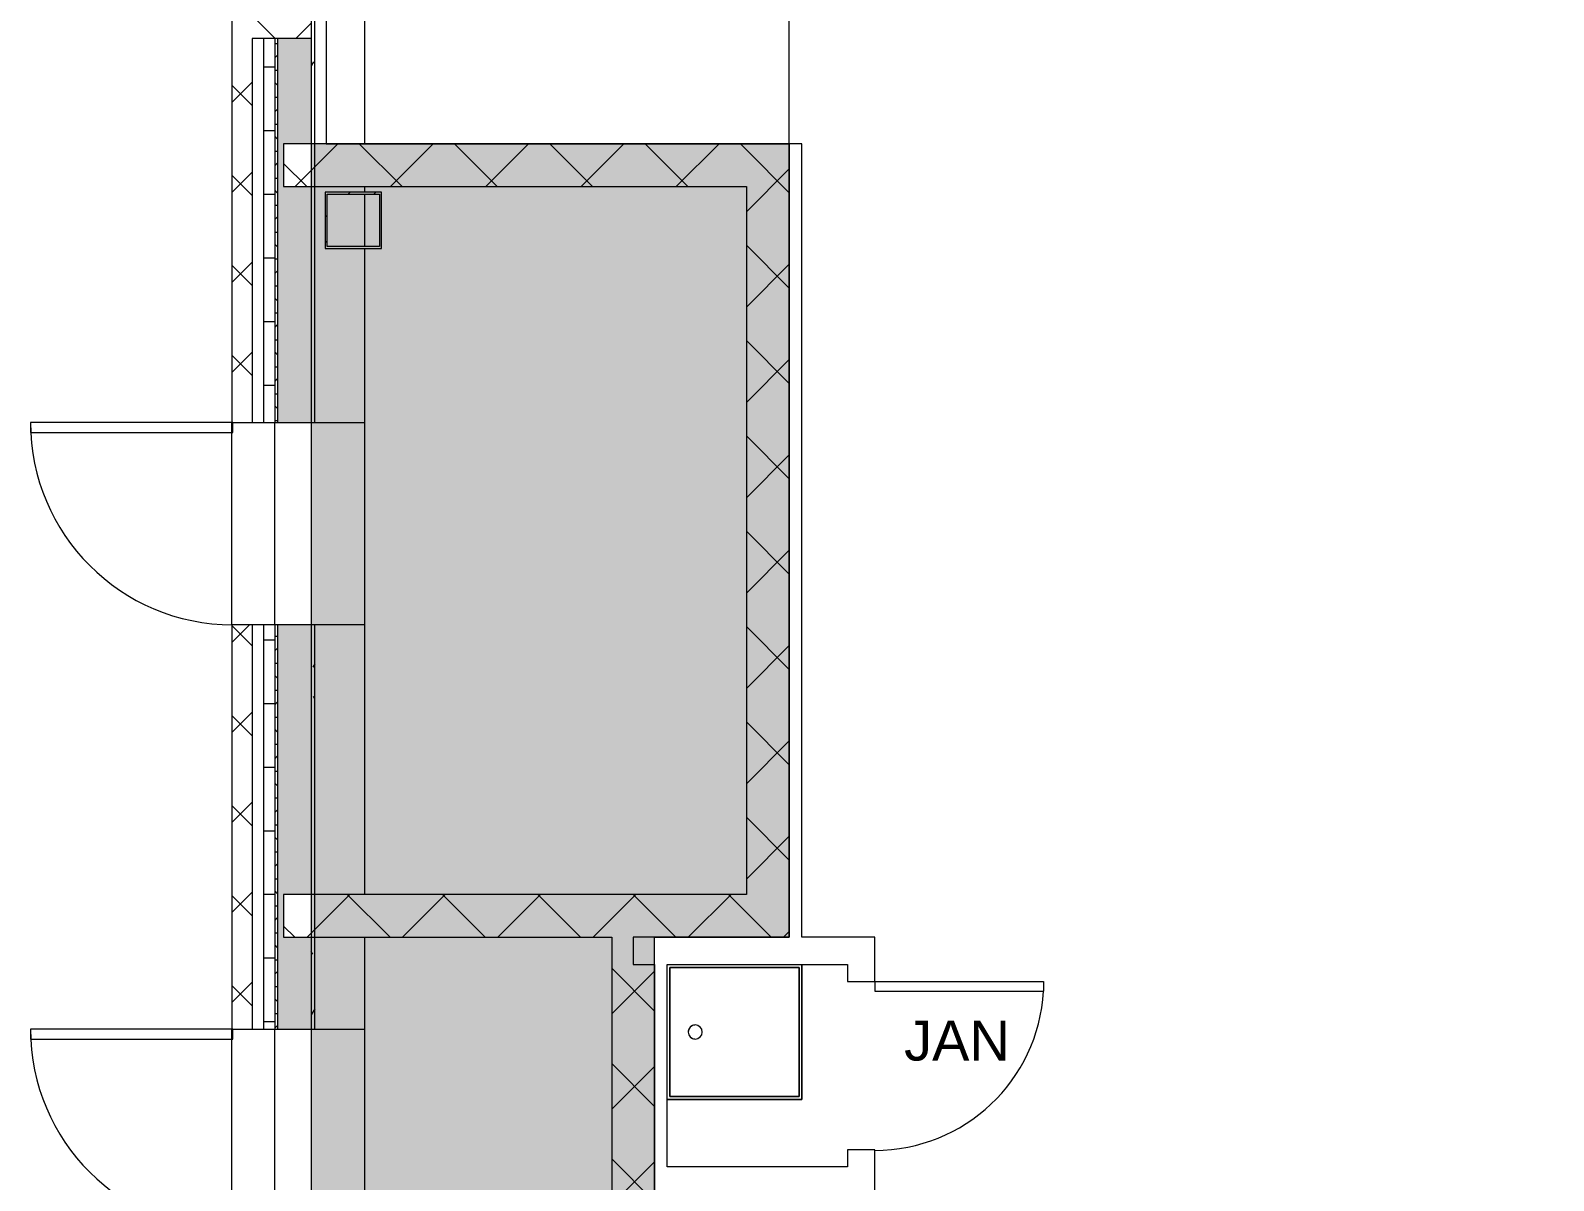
# Model space of a CAD drawing. Header units: inches. Extents: x -430 to 361, y -510 to 778.
# Drawn here: x -430 to -158.8, y 119 to 323.8 of the extents above; entities that cross this region are included whole.
import ezdxf

# ---------------------------------------------------------------- set-up
doc = ezdxf.new("R2010")
doc.units = ezdxf.units.IN
doc.header["$MEASUREMENT"] = 0
doc.layers.get('0').update_dxf_attribs({"color": 8})
for name, color, linetype, lineweight in [('A-DETL', 8, 'Continuous', 9), ('A-DETL-GENF', 8, 'Continuous', 9), ('A-DETL-MEDM', 8, 'Continuous', 9), ('A-DOOR', 8, 'Continuous', 9), ('A-FLOR', 8, 'Continuous', 9), ('A-FLOR-HRAL', 8, 'Continuous', 9), ('A-WALL', 8, 'Continuous', 13), ('A-WALL-PATT', 8, 'Continuous', 13), ('G-ANNO-TEXT', 8, 'Continuous', 9), ('I-WALL', 8, 'Continuous', 9), ('P-SANR-FIXT', 8, 'Continuous', 9), ('S-COLS', 8, 'Continuous', 9)]:
    doc.layers.add(name, color=color, linetype=linetype, lineweight=lineweight)
doc.styles.add('Arial', font='arial.ttf', dxfattribs={"height": 7.125})
pattern_1 = [(45, (0, 0), (-8.48528, 8.48528), []), (135, (0, 0), (-8.48528, -8.48528), [])]

# ---------------------------------------------------------------- blocks, each defined once
blk = doc.blocks.new('AA_Interior_Door_Flush_single - 36_ x 84-1579720-Test Fit - First Floor Plan')
at = {"layer": 'A-DETL-MEDM'}
for p, q in [((16.25, 43.24), (16.25, 7.24)), ((18, 43.24), (16.25, 43.24)), ((18, 7.24), (18, 43.24)), ((16.25, 7.24), (18, 7.24))]:
    blk.add_line(p, q, dxfattribs=at)
at = {"layer": 'A-DOOR'}
blk.add_arc((18, 7.25), 36, 90.0078, 180, dxfattribs=at)
blk = doc.blocks.new('HSS-Hollow Structural Section-Column - HSS10X10X3_8-V22-Test Fit - First Floor Plan')
at = {"layer": 'S-COLS'}
h = blk.add_hatch(dxfattribs=at)
h.set_pattern_fill('FP_24', color=256, style=0, pattern_type=2)
h.set_pattern_definition([(135, (289.956, 372.487), (-9.5035, -9.5035), []), (135, (275.556, 372.487), (-9.5035, -9.5035), [])])
h.paths.add_polyline_path([(5, 4.651), (5, 5), (-5, 5), (-5, -5), (5, -5), (5, 2)], flags=0)
h.paths.add_polyline_path([(4.651, 2), (4.651, -4.651), (-4.651, -4.651), (-4.651, 4.651), (4.651, 4.651)], flags=0)
for p, q in [((5, 5), (-5, 5)), ((-5, 5), (-5, -5)), ((-4.651, -4.651), (-4.651, 4.651)), ((-4.651, 4.651), (4.651, 4.651)), ((4.651, 4.651), (4.651, -4.651)), ((5, -5), (5, 5)), ((-5, -5), (5, -5)), ((4.651, -4.651), (-4.651, -4.651))]:
    blk.add_line(p, q, dxfattribs=at)
blk = doc.blocks.new('Hecht_PAD_AA-Arch_detached_rvt-1-Test Fit - First Floor Plan')
at = {"layer": 'A-WALL-PATT'}
h = blk.add_hatch(dxfattribs=at)
h.set_pattern_fill('FP_4', color=256, style=0, pattern_type=2)
h.set_pattern_definition([(45, (0, 0), (-8.01223, 8.01223), []), (135, (0, 0), (-8.01223, -8.01223), [])])
h.paths.add_polyline_path([(-394.11, -93.92), (-390.49, -93.92), (-390.49, 109.96), (-394.11, 109.96), (-394.11, -15.07)], flags=0)
h.paths.add_polyline_path([(-390.49, 145.96), (-390.49, 217.96), (-394.11, 217.96), (-394.11, 145.96)], flags=0)
h.paths.add_polyline_path([(-394.11, 253.96), (-390.49, 253.96), (-390.49, 322.33), (-379.99, 322.33), (-380.02, 325.96), (-394.11, 325.96), (-394.11, 306.11)], flags=0)
h = blk.add_hatch(dxfattribs=at)
h.set_pattern_fill('FP_3', color=256, style=0, pattern_type=2)
h.set_pattern_definition([(0, (0, 0), (30.72, 7.68), [1.267, -21.773, 1.267, -21.773, -122.88]), (0, (0, 0), (30.72, 7.68), [-46.08, 1.267, -44.813, 1.267, -21.773, -53.76]), (0, (0, 0), (30.72, 7.68), [-115.2, 1.267, -14.093, 1.267, -37.133]), (120, (11.52, 3.84), (-22.01108, 22.7643), [1.267, -21.773, 1.267, -21.773, -122.88]), (120, (11.52, 3.84), (-22.01108, 22.7643), [-46.08, 1.267, -44.813, 1.267, -21.773, -53.76]), (120, (11.52, 3.84), (-22.01108, 22.7643), [-115.2, 1.267, -14.093, 1.267, -37.133]), (240, (15.36, 19.2), (-8.70892, -30.4443), [1.267, -21.773, 1.267, -21.773, -122.88]), (240, (15.36, 19.2), (-8.70892, -30.4443), [-46.08, 1.267, -44.813, 1.267, -21.773, -53.76]), (240, (15.36, 19.2), (-8.70892, -30.4443), [-115.2, 1.267, -14.093, 1.267, -37.133])])
h.paths.add_polyline_path([(-379.99, -93.92), (-379.36, -93.92), (-379.36, 58.33), (-379.99, 58.33), (-379.99, -34.04)], flags=0)
h.paths.add_polyline_path([(-379.36, 65.96), (-379.36, 109.96), (-379.99, 109.96), (-379.99, 65.96), (-379.5, 65.96)], flags=0)
h.paths.add_polyline_path([(-379.99, 145.96), (-379.36, 145.96), (-379.36, 162.33), (-379.99, 162.33)], flags=0)
h.paths.add_polyline_path([(-379.36, 169.96), (-379.36, 217.96), (-379.99, 217.96), (-379.99, 169.96), (-379.57, 169.96)], flags=0)
h.paths.add_polyline_path([(-379.99, 253.96), (-379.36, 253.96), (-379.36, 295.96), (-379.99, 295.96)], flags=0)
h.paths.add_polyline_path([(-379.99, 303.58), (-379.36, 303.58), (-379.36, 325.96), (-379.99, 325.96), (-379.99, 306.11)], flags=0)
h = blk.add_hatch(dxfattribs=at)
h.set_pattern_fill('FP_1', color=256, style=0, pattern_type=2)
h.set_pattern_definition([(0, (0, 0), (0, 11.331), []), (90, (0, 0), (-11.331, 7e-16), [])])
h.paths.add_polyline_path([(-388.49, -93.92), (-386.49, -93.92), (-386.49, 109.96), (-388.49, 109.96), (-388.49, -34.04)], flags=0)
h.paths.add_polyline_path([(-388.49, 145.96), (-386.49, 145.96), (-386.49, 217.96), (-388.49, 217.96), (-388.49, 150.38)], flags=0)
h.paths.add_polyline_path([(-388.49, 253.96), (-386.49, 253.96), (-386.49, 322.33), (-388.49, 322.33), (-388.49, 306.11)], flags=0)
h = blk.add_hatch(dxfattribs=at)
h.set_pattern_fill('FP_2', color=256, style=0, pattern_type=2)
h.set_pattern_definition([(0, (0, 0), (0, 4.798), []), (315, (0, 0), (4.798427, 0), [6.786, -6.786]), (45, (0, 0), (4.798427, 0), [6.786, -6.786])])
h.paths.add_polyline_path([(-385.99, -93.92), (-385.99, 109.96), (-386.49, 109.96), (-386.49, -93.92)], flags=0)
h.paths.add_polyline_path([(-386.49, 145.96), (-385.99, 145.96), (-385.99, 217.96), (-386.49, 217.96), (-386.49, 199.05)], flags=0)
h.paths.add_polyline_path([(-386.49, 253.96), (-385.99, 253.96), (-385.99, 322.33), (-386.49, 322.33), (-386.49, 306.11)], flags=0)
h = blk.add_hatch(color=256, dxfattribs=at)
h.paths.add_polyline_path([(-379.99, -93.92), (-379.99, 109.96), (-385.99, 109.96), (-385.99, -93.92)], flags=0)
h.paths.add_polyline_path([(-379.99, 145.96), (-379.99, 162.33), (-384.92, 162.33), (-384.92, 169.96), (-379.99, 169.96), (-379.99, 217.96), (-385.99, 217.96), (-385.99, 145.96), (-384.92, 145.96)], flags=0)
h.paths.add_polyline_path([(-384.92, 253.96), (-379.99, 253.96), (-379.99, 295.96), (-384.92, 295.96), (-384.92, 303.58), (-379.99, 303.58), (-379.99, 322.33), (-385.99, 322.33), (-385.99, 253.96)], flags=0)
h = blk.add_hatch(dxfattribs=at)
h.set_pattern_fill('FP_19', color=256, style=0, pattern_type=2)
h.set_pattern_definition(pattern_1)
h.paths.add_polyline_path([(-376.69, 295.96), (-302.49, 295.96), (-302.49, 303.58), (-384.92, 303.58), (-384.92, 295.96), (-379.99, 295.96)], flags=0)
h = blk.add_hatch(dxfattribs=at)
h.set_pattern_fill('FP_19', color=256, style=0, pattern_type=2)
h.set_pattern_definition(pattern_1)
h.paths.add_polyline_path([(-300.31, 169.96), (-294.86, 169.96), (-294.86, 303.58), (-302.49, 303.58), (-302.49, 169.96)], flags=0)
h = blk.add_hatch(dxfattribs=at)
h.set_pattern_fill('FP_19', color=256, style=0, pattern_type=2)
h.set_pattern_definition(pattern_1)
h.paths.add_polyline_path([(-300.31, 162.33), (-294.86, 162.33), (-294.86, 169.96), (-384.92, 169.96), (-384.92, 162.33), (-302.49, 162.33)], flags=0)
h = blk.add_hatch(dxfattribs=at)
h.set_pattern_fill('FP_19', color=256, style=0, pattern_type=2)
h.set_pattern_definition(pattern_1)
h.paths.add_polyline_path([(-318.86, 65.96), (-318.86, 162.33), (-326.49, 162.33), (-326.49, 65.96)], flags=0)
at = {"layer": 'A-FLOR'}
for p, q in [((-370.49, 253.96), (-370.49, 217.96)), ((-370.49, 145.96), (-370.49, 109.96))]:
    blk.add_line(p, q, dxfattribs=at)
at = {"layer": 'A-WALL'}
for p, q in [((-394.11, 325.96), (-394.11, 253.96)), ((-379.99, 325.96), (-379.99, 322.33)), ((-379.99, 325.96), (-379.99, 322.33)), ((-379.36, 253.96), (-379.36, 325.96)), ((-370.49, 325.96), (-370.49, 303.58)), ((-379.99, 322.33), (-390.49, 322.33)), ((-390.49, 322.33), (-390.49, 253.96)), ((-388.49, 322.33), (-388.49, 253.96)), ((-386.49, 322.33), (-386.49, 253.96)), ((-385.99, 322.33), (-385.99, 253.96)), ((-379.99, 322.33), (-379.99, 253.96)), ((-370.49, 295.96), (-370.49, 294.96)), ((-370.49, 294.61), (-370.49, 285.3)), ((-370.49, 284.96), (-370.49, 253.96)), ((-394.11, 253.96), (-379.36, 253.96)), ((-394.11, 252.2), (-394.11, 253.95)), ((-386.49, 217.96), (-386.49, 253.96)), ((-386.49, 217.96), (-386.49, 253.96)), ((-379.36, 253.96), (-370.49, 253.96)), ((-370.49, 253.96), (-370.49, 217.96)), ((-394.11, 217.96), (-394.11, 252.2)), ((-379.36, 217.96), (-394.11, 217.96)), ((-394.11, 217.96), (-394.11, 145.96)), ((-390.49, 217.96), (-390.49, 145.96)), ((-388.49, 217.96), (-388.49, 145.96)), ((-386.49, 217.96), (-386.49, 145.96)), ((-385.99, 217.96), (-385.99, 145.96)), ((-379.99, 217.96), (-379.99, 145.96)), ((-379.36, 145.96), (-379.36, 217.96)), ((-370.49, 217.96), (-379.36, 217.96)), ((-370.49, 217.96), (-370.49, 169.96)), ((-370.49, 162.33), (-370.49, 145.96)), ((-394.11, 145.96), (-379.36, 145.96)), ((-394.11, 144.2), (-394.11, 145.95)), ((-394.11, 109.96), (-394.11, 144.2)), ((-386.49, 109.96), (-386.49, 145.96)), ((-386.49, 109.96), (-386.49, 145.96)), ((-379.36, 145.96), (-370.49, 145.96)), ((-370.49, 145.96), (-370.49, 109.96))]:
    blk.add_line(p, q, dxfattribs=at)
at = {"layer": 'I-WALL'}
for p, q in [((-302.49, 303.58), (-384.92, 303.58)), ((-384.92, 303.58), (-384.92, 295.96)), ((-294.86, 303.58), (-302.49, 303.58)), ((-294.86, 169.96), (-294.86, 303.58)), ((-384.92, 295.96), (-302.49, 295.96)), ((-302.49, 295.96), (-302.49, 169.96)), ((-302.49, 169.96), (-384.92, 169.96)), ((-384.92, 169.96), (-384.92, 162.33)), ((-294.86, 162.33), (-294.86, 169.96)), ((-384.92, 162.33), (-326.49, 162.33)), ((-326.49, 162.33), (-326.49, 65.96)), ((-318.86, 65.96), (-318.86, 162.33)), ((-318.86, 162.33), (-294.86, 162.33))]:
    blk.add_line(p, q, dxfattribs=at)
for name, p, rotation in [('HSS-Hollow Structural Section-Column - HSS10X10X3_8-V22-Test Fit - First Floor Plan', (-372.49, 289.96), 270.0000000000001), ('AA_Interior_Door_Flush_single - 36_ x 84-1579720-Test Fit - First Floor Plan', (-386.74, 235.96), 89.99999999999991), ('AA_Interior_Door_Flush_single - 36_ x 84-1579720-Test Fit - First Floor Plan', (-386.74, 127.96), 89.99999999999991)]:
    blk.add_blockref(name, p, dxfattribs=dict(rotation=rotation))
blk = doc.blocks.new('Railing - Railing-2697321-Test Fit - First Floor Plan')
at = {"layer": 'A-FLOR-HRAL'}
for p, q in [((-379.36, 363.96), (-370.49, 363.96)), ((-379.36, 363.96), (-377.36, 361.96)), ((-379.36, 303.58), (-379.36, 363.96)), ((-370.49, 363.96), (-370.49, 361.96)), ((-370.49, 361.96), (-377.36, 361.96)), ((-377.36, 361.96), (-377.36, 303.58)), ((-377.36, 303.58), (-379.36, 303.58))]:
    blk.add_line(p, q, dxfattribs=at)
blk = doc.blocks.new('Sink - Mop - Default-2628210-Test Fit - First Floor Plan')
at = {"layer": 'P-SANR-FIXT'}
for p, q in [((-12, 0), (-12, -24)), ((-12, -24), (-12, 0)), ((-11.5, -0.5), (11.5, -0.5)), ((-11.5, -23.5), (-11.5, -0.5)), ((11.5, -0.5), (-11.5, -0.5)), ((-11.5, -0.5), (-11.5, -23.5)), ((11.5, -0.5), (11.5, -23.5)), ((11.5, -23.5), (11.5, -0.5)), ((-12, -24), (12, -24)), ((12, -24), (-12, -24)), ((11.5, -23.5), (-11.5, -23.5)), ((-11.5, -23.5), (11.5, -23.5))]:
    blk.add_line(p, q, dxfattribs=at)
for start, end in [(360, 180), (165, 180), (180, 360), (180, 360), (150, 165), (135, 150), (90, 135), (75, 90), (45, 75), (15, 45), (0, 15)]:
    blk.add_arc((0, -5), 1.25, start, end, dxfattribs=at)
blk = doc.blocks.new('Single-Flush - 30_ x 84_-2736567-Test Fit - First Floor Plan')
at = {"layer": 'A-DOOR'}
for p, q in [((13.25, -2.44), (13.25, -32.45)), ((15, -2.44), (13.25, -2.44)), ((15, -2.44), (15, -32.45)), ((15, -32.45), (13.25, -32.45))]:
    blk.add_line(p, q, dxfattribs=at)
blk.add_arc((15, -2.44), 30.07, 180, 266.6633, dxfattribs=at)

msp = doc.modelspace()

# ---------------------------------------------------------------- hatches: boundary and pattern name
at = {"layer": 'A-DETL-GENF'}
h = msp.add_hatch(color=256, dxfattribs=at)
h.paths.add_polyline_path([(-154.94, -481.67), (77.42, -481.67), (77.42, -466.42), (-38.24, -466.42), (-38.24, -353.92), (-42.58, -353.92), (-38.52, -357.78), (-45.86, -458.79), (-45.86, -353.92), (-257.86, -353.92), (-257.86, -466.42), (-285.99, -466.42), (-285.99, -478.04), (-246.48, -478.04), (-246.48, -473.54), (-282.49, -473.54), (-282.49, -467.54), (-246.48, -467.54), (-246.48, -471.29), (-206.49, -471.29), (-206.49, -481.67), (-191.29, -481.67)], flags=0)
h.paths.add_polyline_path([(-357.99, -478.04), (-357.99, -473.54), (-385.99, -473.54), (-385.99, -324.11), (-390.49, -324.11), (-390.45, -478.04), (-373, -478.04)], flags=0)
h.paths.add_polyline_path([(15.8, -473.54), (-202.86, -473.54), (-202.86, -467.54), (73.8, -467.54), (73.8, -473.54), (26.77, -473.54)], flags=0)
h.paths.add_polyline_path([(-369.08, -467.54), (-357.99, -467.54), (-357.99, -466.42), (-378.86, -466.42), (-378.86, -324.11), (-379.99, -324.11), (-379.99, -467.54), (-370.49, -467.54)], flags=0)
h.paths.add_polyline_path([(-45.86, -462.61), (-45.86, -458.79), (-42.05, -462.61)], flags=0)
h.paths.add_polyline_path([(-379.99, 58.33), (-318.86, 58.33), (-318.86, 162.33), (-294.86, 162.33), (-294.86, 303.58), (-379.99, 303.58), (-379.99, 58.98)], flags=0)
h.paths.add_polyline_path([(-82.26, 130.46), (-36.86, 130.46), (-36.86, 165.71), (-44.49, 173.33), (-44.49, 275.33), (-36.86, 282.96), (-148.11, 282.96), (-148.11, 130.46), (-124.92, 130.46)], flags=0)
h.paths.add_polyline_path([(-73.14, 271.83), (-73.14, 271.83), (-71.93, 271.83)], flags=0)
h.paths.add_polyline_path([(-134.86, 578.33), (-39.24, 578.33), (-39.24, 578.83), (41.51, 578.83), (41.51, 593.58), (-138.49, 593.58), (-138.49, 578.33), (-136.11, 578.33)], flags=0)
h.paths.add_polyline_path([(8.59, 579.46), (-134.86, 579.46), (-134.86, 585.46), (37.89, 585.46), (37.89, 579.46), (26.77, 579.46)], flags=0)

# ---------------------------------------------------------------- linework, layer by layer
at = {"layer": 'A-DETL'}
for p, q in [((-294.86, 303.58), (-379.99, 303.58)), ((-379.99, 303.58), (-379.99, 58.33)), ((-294.86, 162.33), (-294.86, 303.58)), ((-318.86, 58.33), (-318.86, 162.33)), ((-318.86, 162.33), (-294.86, 162.33))]:
    msp.add_line(p, q, dxfattribs=at)
at = {"layer": 'A-FLOR'}
for p, q in [((-294.86, 303.58), (-294.86, 363.96)), ((-377.36, 303.58), (-294.86, 303.58))]:
    msp.add_line(p, q, dxfattribs=at)
at = {"layer": 'I-WALL'}
for p, q in [((-294.86, 303.58), (-294.86, 162.33)), ((-292.61, 303.58), (-294.86, 303.58)), ((-292.61, 162.33), (-292.61, 303.58)), ((-294.86, 162.33), (-322.67, 162.33)), ((-322.67, 162.33), (-322.67, 157.46)), ((-279.61, 162.33), (-292.61, 162.33)), ((-279.61, 154.46), (-279.61, 162.33)), ((-322.67, 157.46), (-318.86, 157.46)), ((-318.86, 157.46), (-318.86, 55.96)), ((-316.61, 157.46), (-284.49, 157.46)), ((-316.61, 121.46), (-316.61, 157.46)), ((-284.49, 157.46), (-284.49, 154.46)), ((-284.49, 154.46), (-279.61, 154.46)), ((-279.61, 124.46), (-284.49, 124.46)), ((-284.49, 124.46), (-284.49, 121.46)), ((-279.61, 116.58), (-279.61, 124.46)), ((-284.49, 121.46), (-316.61, 121.46))]:
    msp.add_line(p, q, dxfattribs=at)

# ---------------------------------------------------------------- block references
msp.add_blockref('Hecht_PAD_AA-Arch_detached_rvt-1-Test Fit - First Floor Plan', (0, 0))
at = {"layer": 'A-DOOR', "rotation": 90}
msp.add_blockref('Single-Flush - 30_ x 84_-2736567-Test Fit - First Floor Plan', (-282.05, 139.46), dxfattribs=at)
at = {"layer": 'A-FLOR-HRAL'}
msp.add_blockref('Railing - Railing-2697321-Test Fit - First Floor Plan', (0, 0), dxfattribs=at)
at = {"layer": 'P-SANR-FIXT', "rotation": 90}
msp.add_blockref('Sink - Mop - Default-2628210-Test Fit - First Floor Plan', (-316.61, 145.46), dxfattribs=at)

# ---------------------------------------------------------------- texts
at = {"layer": 'G-ANNO-TEXT', "insert": (-274.41, 147.5), "char_height": 7.125, "width": 23.028, "attachment_point": 1, "style": 'Arial'}
msp.add_mtext('JAN', dxfattribs=at)

doc.saveas('drawing.dxf')
